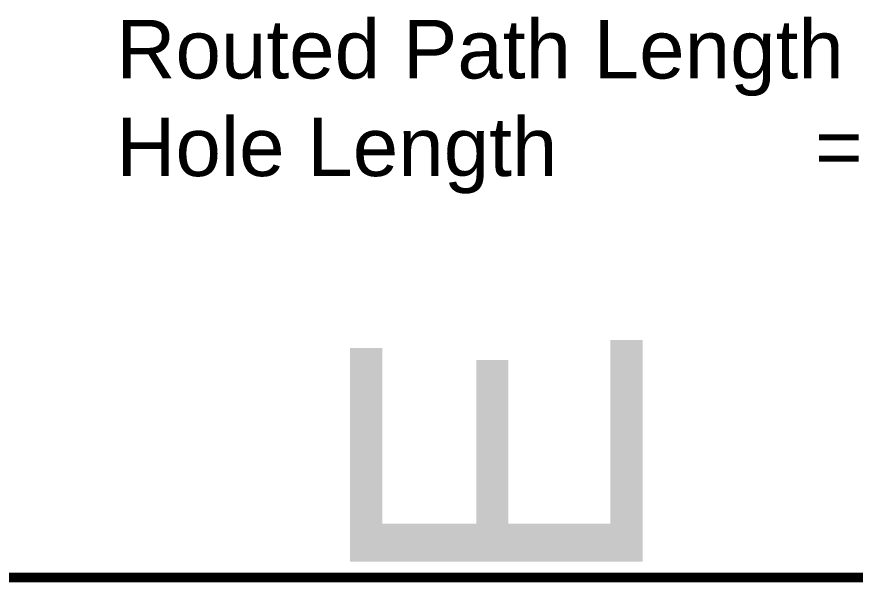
# Model space of a CAD drawing. Header units: millimetres. Extents: x -6 to 194, y -120 to 229.
# Drawn here: x 27.52 to 49.35, y 159.43 to 174.43 of the extents above; entities that cross this region are included whole.
import ezdxf

# ---------------------------------------------------------------- set-up
doc = ezdxf.new("R2010")
doc.units = ezdxf.units.MM
for name, color, linetype in [('DrillDrawing', 1, 'Continuous'), ('Mechanical2', 216, 'Continuous'), ('TopOverlay', 2, 'Continuous')]:
    doc.layers.add(name, color=color, linetype=linetype)
doc.styles.add('Arial', font='arial.ttf', dxfattribs={"height": 0.2})

msp = doc.modelspace()

# ---------------------------------------------------------------- linework, layer by layer
at = {"layer": 'Mechanical2', "const_width": 0.254}
msp.add_lwpolyline([(0, 159.842), (71.002, 159.842)], dxfattribs=at)

# ---------------------------------------------------------------- texts
at = {"layer": 'DrillDrawing', "style": 'Arial'}
for s, p in [('Routed Path Length', (30.11, 172.822)), ('Hole Length', (30.11, 170.283)), (' = Routed Path Length + Tool Size = Slot length as defined in the PCB layout', (47.707, 170.283))]:
    msp.add_text(s, height=1.524, dxfattribs=at).set_placement(p)
at = {"layer": 'TopOverlay', "style": 'Arial'}
msp.add_text('PLACE BATTERY HERE', height=7.62, rotation=90, dxfattribs=at).set_placement((43.813, 47))

doc.saveas('drawing.dxf')
